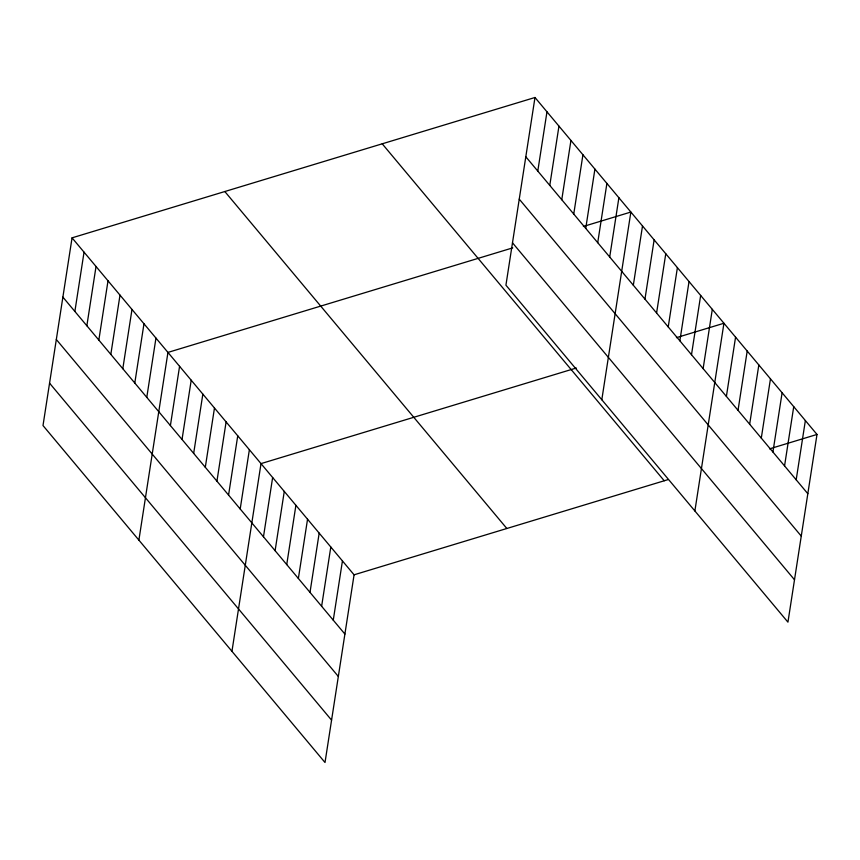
<?xml version="1.0" encoding="UTF-8"?>
<svg xmlns="http://www.w3.org/2000/svg" width="860" height="860" viewBox="0 0 860 860"><rect width="100%" height="100%" fill="white"/><g stroke="black" fill="none" stroke-linecap="round" stroke-linejoin="round"><path stroke-width="1.29" d="M72.057 237.844L43 425.55L325.015 762.508L354.073 574.813L72.057 237.844L534.985 97.492L817 434.45L787.943 622.156L505.927 285.187L534.985 97.492M74.874 311.438L84.044 252.173M86.849 325.757L96.03 266.493M98.835 340.076L108.016 280.812M110.822 354.395L120.002 295.13M122.808 368.714L131.988 309.45M134.794 383.044L143.975 323.769M146.78 397.363L155.961 338.098M138.89 540.112L167.947 352.417L512.764 247.863M170.398 425.582L179.579 366.317M182.03 439.481L191.21 380.217M193.672 453.381L202.842 394.116M205.303 467.281L214.473 408.016M216.935 481.181L226.105 421.916M228.566 495.081L237.747 435.816M240.198 508.98L249.378 449.715M231.953 651.31L261.01 463.615L576.308 368.015M263.472 536.78L272.642 477.515M275.103 550.679L284.273 491.415M286.735 564.579L295.904 505.315M298.366 578.479L307.547 519.214M309.998 592.379L319.178 533.114M321.629 606.279L330.81 547.014M333.261 620.178L342.441 560.913M537.79 171.075L546.971 111.811M549.776 185.394L558.957 126.13M561.763 199.713L570.943 140.449M573.749 214.043L582.929 154.768M585.735 228.362L594.916 169.097M597.721 242.681L606.902 183.416M609.708 257L618.888 197.736M601.807 399.76L630.864 212.054L583.37 226.459M633.325 285.219L642.506 225.954M644.957 299.119L654.137 239.854M656.588 313.019L665.769 253.754M668.231 326.918L677.4 267.653M679.862 340.818L689.032 281.553M691.494 354.718L700.663 295.453M703.125 368.617L712.306 309.353M694.88 510.958L723.937 323.252L676.433 337.658M726.388 396.417L735.569 337.152M738.03 410.317L747.2 351.052M749.662 424.216L758.832 364.952M761.293 438.116L770.463 378.851M772.925 452.016L782.105 392.751M784.557 465.916L793.737 406.651M796.188 479.815L805.368 420.551M354.073 574.813L668.091 479.6M769.507 448.856L817 434.45M525.804 156.756L807.83 493.715M519.246 199.144L801.262 536.102M512.485 242.81L794.5 579.769M382.216 143.803L664.232 480.772M224.825 191.533L506.841 528.491M62.887 297.119L344.903 634.078M56.319 339.496L338.335 676.465M49.557 383.162L331.573 720.132"/></g></svg>
